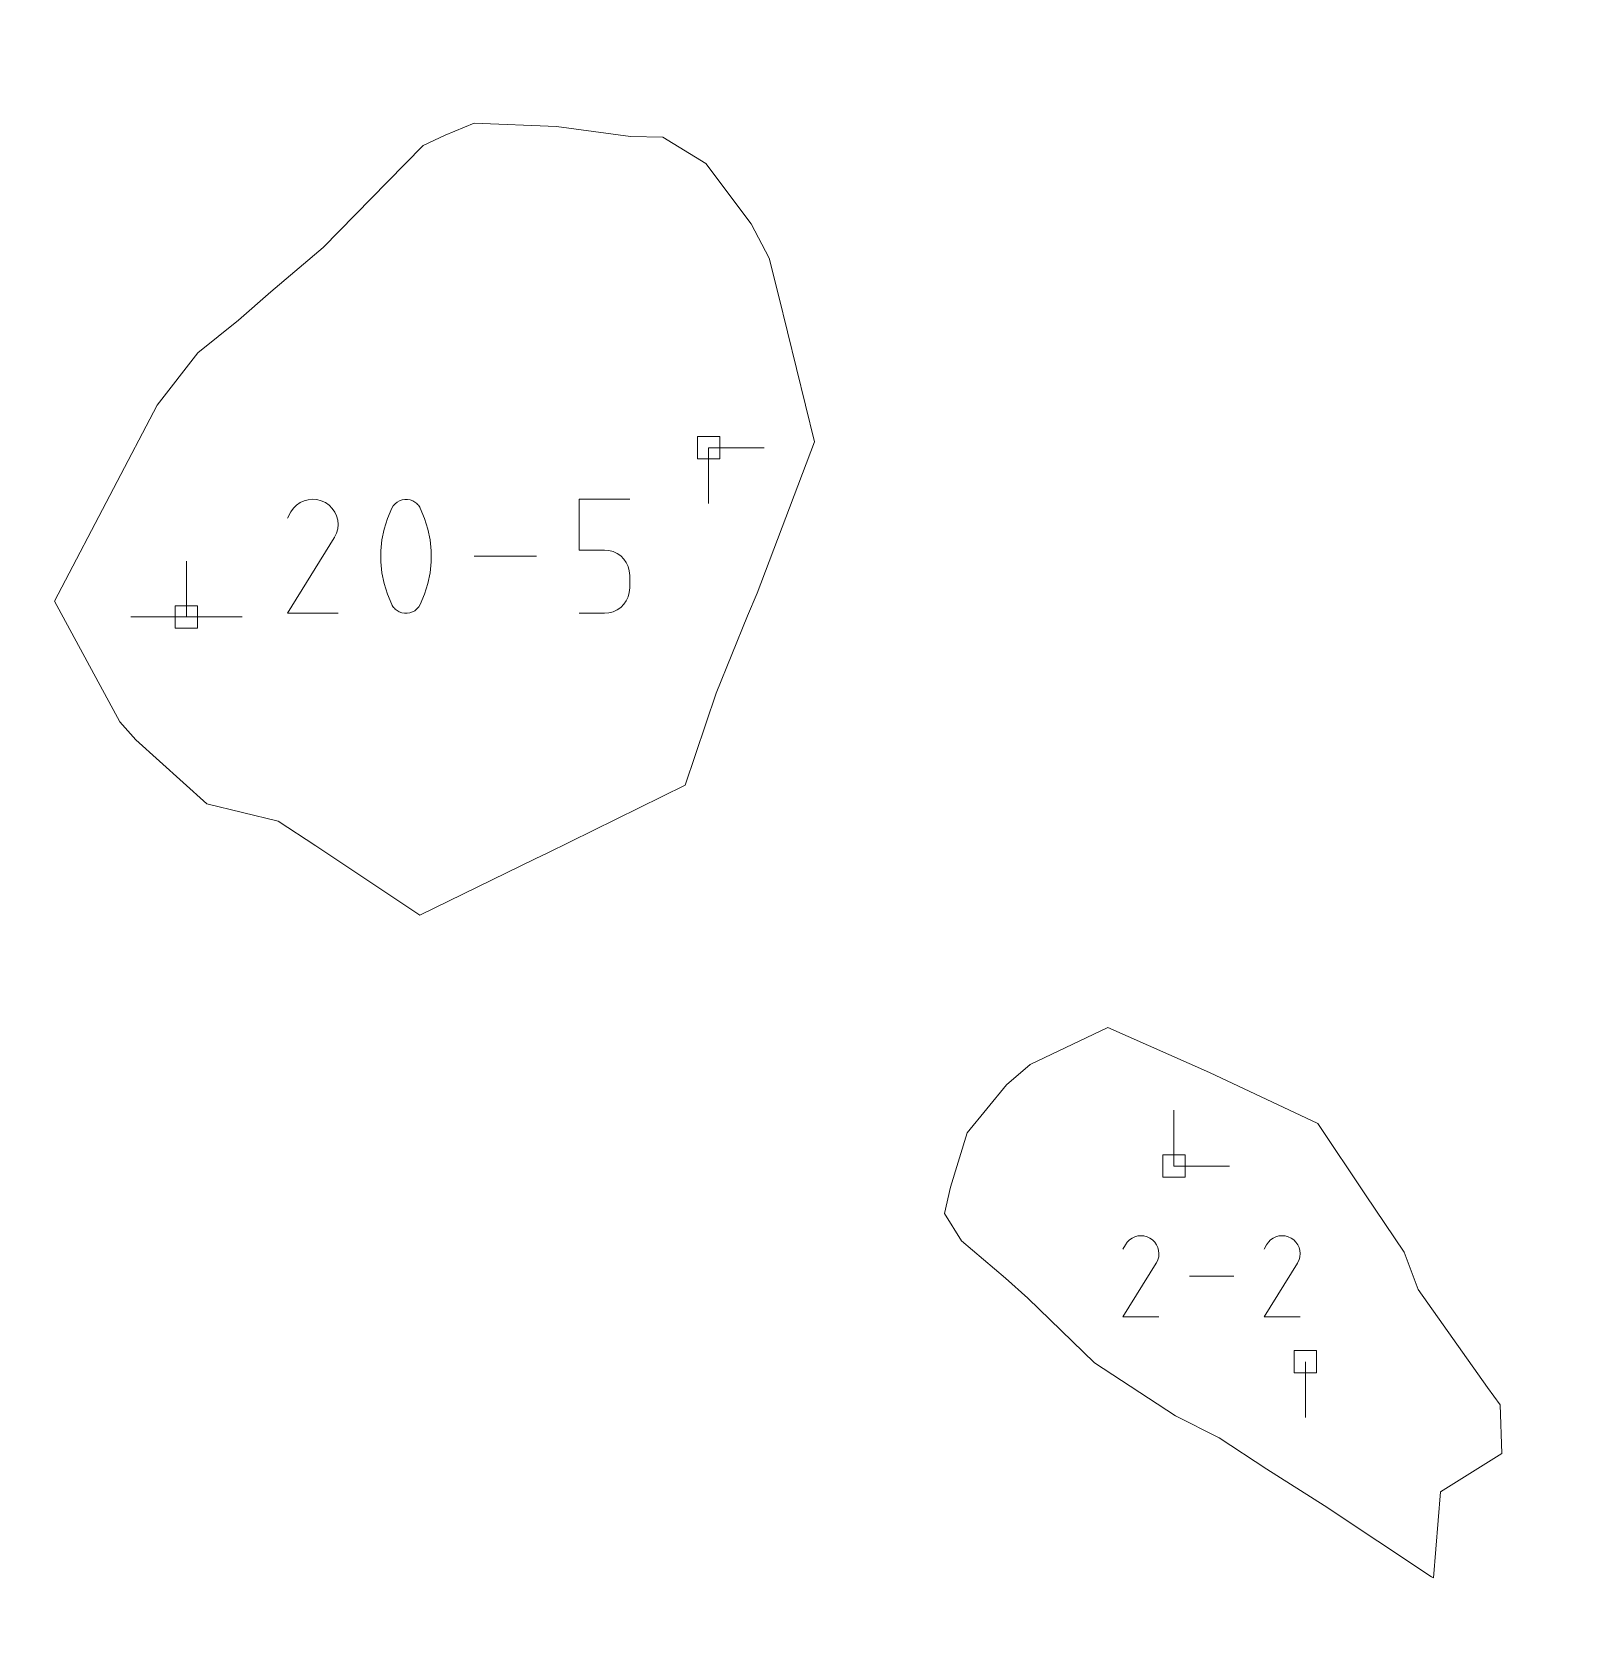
# Model space of a CAD drawing. Header units: millimetres. Extents: x -446 to 392, y -249 to 379.
# Drawn here: x -96.81 to -56.94, y 205.87 to 247.07 of the extents above; entities that cross this region are included whole.
import ezdxf

# ---------------------------------------------------------------- set-up
doc = ezdxf.new("R2010")
doc.units = ezdxf.units.MM
doc.header["$MEASUREMENT"] = 0
doc.layers.add('Layer 1', color=7, linetype='Continuous')

msp = doc.modelspace()

# ---------------------------------------------------------------- linework, layer by layer
at = {"layer": 'Layer 1', "color": 5, "lineweight": 0}
for points, knots in [([(-446.0374, -230.5655), (-446.0374, -230.5655), (392.1616, -230.5655), (392.1616, -230.5655), (392.1616, -230.5655), (392.1616, -230.5655), (392.1616, 379.0343), (392.1616, 379.0343), (392.1616, 379.0343), (392.1616, 379.0343), (-446.0374, 379.0343), (-446.0374, 379.0343), (-446.0374, 379.0343), (-446.0374, 379.0343), (-446.0374, -230.5655), (-446.0374, -230.5655)], [0, 0, 0, 0, 0.2, 0.2, 0.2, 0.2, 0.4, 0.4, 0.4, 0.4, 0.6, 0.6, 0.6, 0.6, 1, 1, 1, 1]), ([(-83.608, 226.0313), (-83.608, 226.0313), (-80.0718, 227.7734), (-80.0718, 227.7734), (-80.0718, 227.7734), (-80.0718, 227.7734), (-79.2793, 230.132), (-79.2793, 230.132), (-79.2793, 230.132), (-79.2793, 230.132), (-78.4806, 232.1084), (-78.4806, 232.1084), (-78.4806, 232.1084), (-78.4806, 232.1084), (-78.2326, 232.6894), (-78.2326, 232.6894), (-78.2326, 232.6894), (-78.2326, 232.6894), (-76.7573, 236.5668), (-76.7573, 236.5668), (-76.7573, 236.5668), (-76.7573, 236.5668), (-77.6806, 240.3315), (-77.6806, 240.3315), (-77.6806, 240.3315), (-77.6806, 240.3315), (-77.9195, 241.2766), (-77.9195, 241.2766), (-77.9195, 241.2766), (-77.9195, 241.2766), (-78.3817, 242.1593), (-78.3817, 242.1593), (-78.3817, 242.1593), (-78.3817, 242.1593), (-79.5422, 243.7049), (-79.5422, 243.7049), (-79.5422, 243.7049), (-79.5422, 243.7049), (-80.6495, 244.3814), (-80.6495, 244.3814), (-80.6495, 244.3814), (-80.6495, 244.3814), (-81.4723, 244.3974), (-81.4723, 244.3974), (-81.4723, 244.3974), (-81.4723, 244.3974), (-83.3692, 244.6488), (-83.3692, 244.6488), (-83.3692, 244.6488), (-83.3692, 244.6488), (-85.4861, 244.7351), (-85.4861, 244.7351), (-85.4861, 244.7351), (-85.4861, 244.7351), (-86.23, 244.4277), (-86.23, 244.4277), (-86.23, 244.4277), (-86.23, 244.4277), (-86.786, 244.1608), (-86.786, 244.1608), (-86.786, 244.1608), (-86.786, 244.1608), (-87.7047, 243.2335), (-87.7047, 243.2335), (-87.7047, 243.2335), (-87.7047, 243.2335), (-89.356, 241.5531), (-89.356, 241.5531), (-89.356, 241.5531), (-89.356, 241.5531), (-90.6919, 240.4155), (-90.6919, 240.4155), (-90.6919, 240.4155), (-90.6919, 240.4155), (-91.5192, 239.6859), (-91.5192, 239.6859), (-91.5192, 239.6859), (-91.5192, 239.6859), (-92.5637, 238.8477), (-92.5637, 238.8477), (-92.5637, 238.8477), (-92.5637, 238.8477), (-93.6104, 237.5067), (-93.6104, 237.5067), (-93.6104, 237.5067), (-93.6104, 237.5067), (-94.7286, 235.3789), (-94.7286, 235.3789), (-94.7286, 235.3789), (-94.7286, 235.3789), (-96.2399, 232.4877), (-96.2399, 232.4877), (-96.2399, 232.4877), (-96.2399, 232.4877), (-94.5675, 229.3949), (-94.5675, 229.3949), (-94.5675, 229.3949), (-94.5675, 229.3949), (-94.1538, 228.9321), (-94.1538, 228.9321), (-94.1538, 228.9321), (-94.1538, 228.9321), (-92.3351, 227.2946), (-92.3351, 227.2946), (-92.3351, 227.2946), (-92.3351, 227.2946), (-90.5022, 226.8535), (-90.5022, 226.8535), (-90.5022, 226.8535), (-90.5022, 226.8535), (-89.544, 226.217), (-89.544, 226.217), (-89.544, 226.217), (-89.544, 226.217), (-87.7213, 225.0045), (-87.7213, 225.0045), (-87.7213, 225.0045), (-87.7213, 225.0045), (-86.8774, 224.4429), (-86.8774, 224.4429), (-86.8774, 224.4429), (-86.8774, 224.4429), (-83.9189, 225.881), (-83.9189, 225.881), (-83.9189, 225.881), (-83.9189, 225.881), (-83.608, 226.0313), (-83.608, 226.0313)], [0, 0, 0, 0, 0.030303, 0.030303, 0.030303, 0.030303, 0.0606061, 0.0606061, 0.0606061, 0.0606061, 0.0909091, 0.0909091, 0.0909091, 0.0909091, 0.1212121, 0.1212121, 0.1212121, 0.1212121, 0.1515152, 0.1515152, 0.1515152, 0.1515152, 0.1818182, 0.1818182, 0.1818182, 0.1818182, 0.2121212, 0.2121212, 0.2121212, 0.2121212, 0.2424242, 0.2424242, 0.2424242, 0.2424242, 0.2727273, 0.2727273, 0.2727273, 0.2727273, 0.3030303, 0.3030303, 0.3030303, 0.3030303, 0.3333333, 0.3333333, 0.3333333, 0.3333333, 0.3636364, 0.3636364, 0.3636364, 0.3636364, 0.3939394, 0.3939394, 0.3939394, 0.3939394, 0.4242424, 0.4242424, 0.4242424, 0.4242424, 0.4545455, 0.4545455, 0.4545455, 0.4545455, 0.4848485, 0.4848485, 0.4848485, 0.4848485, 0.5151515, 0.5151515, 0.5151515, 0.5151515, 0.5454545, 0.5454545, 0.5454545, 0.5454545, 0.5757576, 0.5757576, 0.5757576, 0.5757576, 0.6060606, 0.6060606, 0.6060606, 0.6060606, 0.6363636, 0.6363636, 0.6363636, 0.6363636, 0.6666667, 0.6666667, 0.6666667, 0.6666667, 0.6969697, 0.6969697, 0.6969697, 0.6969697, 0.7272727, 0.7272727, 0.7272727, 0.7272727, 0.7575758, 0.7575758, 0.7575758, 0.7575758, 0.7878788, 0.7878788, 0.7878788, 0.7878788, 0.8181818, 0.8181818, 0.8181818, 0.8181818, 0.8484848, 0.8484848, 0.8484848, 0.8484848, 0.8787879, 0.8787879, 0.8787879, 0.8787879, 0.9090909, 0.9090909, 0.9090909, 0.9090909, 0.9393939, 0.9393939, 0.9393939, 0.9393939, 1, 1, 1, 1]), ([(-60.8938, 207.4572), (-60.8938, 207.4572), (-60.7127, 209.6621), (-60.7127, 209.6621), (-60.7127, 209.6621), (-60.7127, 209.6621), (-59.1454, 210.6483), (-59.1454, 210.6483), (-59.1454, 210.6483), (-59.1454, 210.6483), (-59.1888, 211.891), (-59.1888, 211.891), (-59.1888, 211.891), (-59.1888, 211.891), (-59.5077, 212.339), (-59.5077, 212.339), (-59.5077, 212.339), (-59.5077, 212.339), (-61.2875, 214.8484), (-61.2875, 214.8484), (-61.2875, 214.8484), (-61.2875, 214.8484), (-61.648, 215.8072), (-61.648, 215.8072), (-61.648, 215.8072), (-61.648, 215.8072), (-62.6336, 217.2767), (-62.6336, 217.2767), (-62.6336, 217.2767), (-62.6336, 217.2767), (-63.8598, 219.1006), (-63.8598, 219.1006), (-63.8598, 219.1006), (-63.8598, 219.1006), (-66.6321, 220.405), (-66.6321, 220.405), (-66.6321, 220.405), (-66.6321, 220.405), (-69.2432, 221.566), (-69.2432, 221.566), (-69.2432, 221.566), (-69.2432, 221.566), (-71.2356, 220.6101), (-71.2356, 220.6101), (-71.2356, 220.6101), (-71.2356, 220.6101), (-71.8418, 220.097), (-71.8418, 220.097), (-71.8418, 220.097), (-71.8418, 220.097), (-72.8503, 218.8623), (-72.8503, 218.8623), (-72.8503, 218.8623), (-72.8503, 218.8623), (-73.2771, 217.471), (-73.2771, 217.471), (-73.2771, 217.471), (-73.2771, 217.471), (-73.4285, 216.7968), (-73.4285, 216.7968), (-73.4285, 216.7968), (-73.4285, 216.7968), (-72.9948, 216.0923), (-72.9948, 216.0923), (-72.9948, 216.0923), (-72.9948, 216.0923), (-71.8641, 215.1375), (-71.8641, 215.1375), (-71.8641, 215.1375), (-71.8641, 215.1375), (-71.2916, 214.6233), (-71.2916, 214.6233), (-71.2916, 214.6233), (-71.2916, 214.6233), (-69.5815, 212.9663), (-69.5815, 212.9663), (-69.5815, 212.9663), (-69.5815, 212.9663), (-67.504, 211.6088), (-67.504, 211.6088), (-67.504, 211.6088), (-67.504, 211.6088), (-66.3881, 211.0454), (-66.3881, 211.0454), (-66.3881, 211.0454), (-66.3881, 211.0454), (-65.1631, 210.2403), (-65.1631, 210.2403), (-65.1631, 210.2403), (-65.1631, 210.2403), (-63.6964, 209.3159), (-63.6964, 209.3159), (-63.6964, 209.3159), (-63.6964, 209.3159), (-60.9481, 207.4852), (-60.9481, 207.4852), (-60.9481, 207.4852), (-60.9481, 207.4852), (-60.8938, 207.4572), (-60.8938, 207.4572)], [0, 0, 0, 0, 0.0384615, 0.0384615, 0.0384615, 0.0384615, 0.0769231, 0.0769231, 0.0769231, 0.0769231, 0.1153846, 0.1153846, 0.1153846, 0.1153846, 0.1538462, 0.1538462, 0.1538462, 0.1538462, 0.1923077, 0.1923077, 0.1923077, 0.1923077, 0.2307692, 0.2307692, 0.2307692, 0.2307692, 0.2692308, 0.2692308, 0.2692308, 0.2692308, 0.3076923, 0.3076923, 0.3076923, 0.3076923, 0.3461538, 0.3461538, 0.3461538, 0.3461538, 0.3846154, 0.3846154, 0.3846154, 0.3846154, 0.4230769, 0.4230769, 0.4230769, 0.4230769, 0.4615385, 0.4615385, 0.4615385, 0.4615385, 0.5, 0.5, 0.5, 0.5, 0.5384615, 0.5384615, 0.5384615, 0.5384615, 0.5769231, 0.5769231, 0.5769231, 0.5769231, 0.6153846, 0.6153846, 0.6153846, 0.6153846, 0.6538462, 0.6538462, 0.6538462, 0.6538462, 0.6923077, 0.6923077, 0.6923077, 0.6923077, 0.7307692, 0.7307692, 0.7307692, 0.7307692, 0.7692308, 0.7692308, 0.7692308, 0.7692308, 0.8076923, 0.8076923, 0.8076923, 0.8076923, 0.8461538, 0.8461538, 0.8461538, 0.8461538, 0.8846154, 0.8846154, 0.8846154, 0.8846154, 0.9230769, 0.9230769, 0.9230769, 0.9230769, 1, 1, 1, 1])]:
    msp.add_open_spline(points, degree=3, knots=knots, dxfattribs=at)
at = {"layer": 'Layer 1', "color": 3, "lineweight": 0}
for points in [[(-79.7599, 236.1337), (-79.7599, 236.1337), (-79.1885, 236.1337), (-79.1885, 236.1337), (-79.1885, 236.1337), (-79.1885, 236.1337), (-79.1885, 236.705), (-79.1885, 236.705), (-79.1885, 236.705), (-79.1885, 236.705), (-79.7599, 236.705), (-79.7599, 236.705), (-79.7599, 236.705), (-79.7599, 236.705), (-79.7599, 236.1337), (-79.7599, 236.1337)], [(-93.1425, 231.7998), (-93.1425, 231.7998), (-92.5711, 231.7998), (-92.5711, 231.7998), (-92.5711, 231.7998), (-92.5711, 231.7998), (-92.5711, 232.3712), (-92.5711, 232.3712), (-92.5711, 232.3712), (-92.5711, 232.3712), (-93.1425, 232.3712), (-93.1425, 232.3712), (-93.1425, 232.3712), (-93.1425, 232.3712), (-93.1425, 231.7998), (-93.1425, 231.7998)], [(-67.8354, 217.7264), (-67.8354, 217.7264), (-67.2634, 217.7264), (-67.2634, 217.7264), (-67.2634, 217.7264), (-67.2634, 217.7264), (-67.2634, 218.2978), (-67.2634, 218.2978), (-67.2634, 218.2978), (-67.2634, 218.2978), (-67.8354, 218.2978), (-67.8354, 218.2978), (-67.8354, 218.2978), (-67.8354, 218.2978), (-67.8354, 217.7264), (-67.8354, 217.7264)], [(-64.4637, 212.7092), (-64.4637, 212.7092), (-63.8918, 212.7092), (-63.8918, 212.7092), (-63.8918, 212.7092), (-63.8918, 212.7092), (-63.8918, 213.2806), (-63.8918, 213.2806), (-63.8918, 213.2806), (-63.8918, 213.2806), (-64.4637, 213.2806), (-64.4637, 213.2806), (-64.4637, 213.2806), (-64.4637, 213.2806), (-64.4637, 212.7092), (-64.4637, 212.7092)]]:
    msp.add_open_spline(points, degree=3, knots=[0, 0, 0, 0, 0.2, 0.2, 0.2, 0.2, 0.4, 0.4, 0.4, 0.4, 0.6, 0.6, 0.6, 0.6, 1, 1, 1, 1], dxfattribs=at)
at = {"layer": 'Layer 1', "color": 190, "lineweight": 0}
for points in [[(-79.4742, 236.4193), (-79.4742, 236.4193), (-78.0457, 236.4193), (-78.0457, 236.4193)], [(-92.8568, 232.0855), (-92.8568, 232.0855), (-92.8568, 233.5139), (-92.8568, 233.5139)], [(-67.5497, 218.0121), (-67.5497, 218.0121), (-67.5497, 219.4405), (-67.5497, 219.4405)], [(-64.178, 212.9949), (-64.178, 212.9949), (-64.178, 211.5659), (-64.178, 211.5659)]]:
    msp.add_open_spline(points, degree=3, dxfattribs=at)
for points, knots in [([(-79.4742, 236.4193), (-79.4742, 236.4193), (-78.0457, 236.4193), (-78.0457, 236.4193), (-78.0457, 236.4193), (-78.0457, 236.4193), (-79.4742, 236.4193), (-79.4742, 236.4193), (-79.4742, 236.4193), (-79.4742, 236.4193), (-79.4742, 234.9903), (-79.4742, 234.9903)], [0, 0, 0, 0, 0.25, 0.25, 0.25, 0.25, 0.5, 0.5, 0.5, 0.5, 1, 1, 1, 1]), ([(-92.8568, 232.0855), (-92.8568, 232.0855), (-92.8568, 233.5139), (-92.8568, 233.5139), (-92.8568, 233.5139), (-92.8568, 233.5139), (-92.8568, 232.0855), (-92.8568, 232.0855), (-92.8568, 232.0855), (-92.8568, 232.0855), (-91.4284, 232.0855), (-91.4284, 232.0855), (-91.4284, 232.0855), (-91.4284, 232.0855), (-94.2858, 232.0855), (-94.2858, 232.0855)], [0, 0, 0, 0, 0.2, 0.2, 0.2, 0.2, 0.4, 0.4, 0.4, 0.4, 0.6, 0.6, 0.6, 0.6, 1, 1, 1, 1]), ([(-92.8568, 232.0855), (-92.8568, 232.0855), (-92.8568, 233.5139), (-92.8568, 233.5139), (-92.8568, 233.5139), (-92.8568, 233.5139), (-92.8568, 232.0855), (-92.8568, 232.0855), (-92.8568, 232.0855), (-92.8568, 232.0855), (-91.4284, 232.0855), (-91.4284, 232.0855)], [0, 0, 0, 0, 0.25, 0.25, 0.25, 0.25, 0.5, 0.5, 0.5, 0.5, 1, 1, 1, 1]), ([(-67.5497, 218.0121), (-67.5497, 218.0121), (-67.5497, 219.4405), (-67.5497, 219.4405), (-67.5497, 219.4405), (-67.5497, 219.4405), (-67.5497, 218.0121), (-67.5497, 218.0121), (-67.5497, 218.0121), (-67.5497, 218.0121), (-66.1207, 218.0121), (-66.1207, 218.0121)], [0, 0, 0, 0, 0.25, 0.25, 0.25, 0.25, 0.5, 0.5, 0.5, 0.5, 1, 1, 1, 1])]:
    msp.add_open_spline(points, degree=3, knots=knots, dxfattribs=at)
at = {"layer": 'Layer 1', "color": 1, "lineweight": 0}
for points, knots in [([(-88.9715, 232.1764), (-88.9715, 232.1764), (-90.2691, 232.1764), (-90.2691, 232.1764), (-90.2691, 232.1764), (-90.2691, 232.1764), (-89.0698, 234.107), (-89.0698, 234.107), (-89.0698, 234.107), (-89.0698, 234.107), (-89.0698, 234.107), (-89.0698, 234.107), (-89.0698, 234.107), (-89.0698, 234.107), (-89.0686, 234.1087), (-89.0686, 234.1087), (-89.0686, 234.1087), (-89.0686, 234.1087), (-89.0669, 234.111), (-89.0669, 234.111), (-89.0669, 234.111), (-89.0669, 234.111), (-89.0658, 234.1127), (-89.0658, 234.1127), (-89.0658, 234.1127), (-89.0658, 234.1127), (-89.0646, 234.1144), (-89.0646, 234.1144), (-89.0646, 234.1144), (-89.0646, 234.1144), (-89.0629, 234.1162), (-89.0629, 234.1162), (-89.0629, 234.1162), (-89.0629, 234.1162), (-89.0623, 234.1184), (-89.0623, 234.1184), (-89.0623, 234.1184), (-89.0623, 234.1184), (-89.0606, 234.1207), (-89.0606, 234.1207), (-89.0606, 234.1207), (-89.0606, 234.1207), (-89.0595, 234.1224), (-89.0595, 234.1224), (-89.0595, 234.1224), (-89.0595, 234.1224), (-89.0583, 234.1253), (-89.0583, 234.1253), (-89.0583, 234.1253), (-89.0583, 234.1253), (-89.0583, 234.1253), (-89.0583, 234.1253), (-89.0583, 234.1253), (-89.0583, 234.1253), (-89.0086, 234.2316), (-89.0086, 234.2316), (-89.0086, 234.2316), (-89.0086, 234.2316), (-88.98, 234.3413), (-88.98, 234.3413), (-88.98, 234.3413), (-88.98, 234.3413), (-88.9709, 234.4533), (-88.9709, 234.4533), (-88.9709, 234.4533), (-88.9709, 234.4533), (-88.9812, 234.5635), (-88.9812, 234.5635), (-88.9812, 234.5635), (-88.9812, 234.5635), (-89.0098, 234.6704), (-89.0098, 234.6704), (-89.0098, 234.6704), (-89.0098, 234.6704), (-89.056, 234.7715), (-89.056, 234.7715), (-89.056, 234.7715), (-89.056, 234.7715), (-89.1195, 234.8641), (-89.1195, 234.8641), (-89.1195, 234.8641), (-89.1195, 234.8641), (-89.1989, 234.9452), (-89.1989, 234.9452), (-89.1989, 234.9452), (-89.1989, 234.9452), (-89.2943, 235.0126), (-89.2943, 235.0126), (-89.2943, 235.0126), (-89.2943, 235.0126), (-89.2943, 235.0126), (-89.2943, 235.0126), (-89.2943, 235.0126), (-89.2943, 235.0126), (-89.4011, 235.0618), (-89.4011, 235.0618), (-89.4011, 235.0618), (-89.4011, 235.0618), (-89.5114, 235.0903), (-89.5114, 235.0903), (-89.5114, 235.0903), (-89.5114, 235.0903), (-89.6228, 235.0989), (-89.6228, 235.0989), (-89.6228, 235.0989), (-89.6228, 235.0989), (-89.7337, 235.0886), (-89.7337, 235.0886), (-89.7337, 235.0886), (-89.7337, 235.0886), (-89.8405, 235.0601), (-89.8405, 235.0601), (-89.8405, 235.0601), (-89.8405, 235.0601), (-89.9411, 235.0138), (-89.9411, 235.0138), (-89.9411, 235.0138), (-89.9411, 235.0138), (-90.0337, 234.9498), (-90.0337, 234.9498), (-90.0337, 234.9498), (-90.0337, 234.9498), (-90.1142, 234.8698), (-90.1142, 234.8698), (-90.1142, 234.8698), (-90.1142, 234.8698), (-90.1822, 234.7738), (-90.1822, 234.7738), (-90.1822, 234.7738), (-90.1822, 234.7738), (-90.2673, 234.6104), (-90.2673, 234.6104)], [0, 0, 0, 0, 0.0294118, 0.0294118, 0.0294118, 0.0294118, 0.0588235, 0.0588235, 0.0588235, 0.0588235, 0.0882353, 0.0882353, 0.0882353, 0.0882353, 0.1176471, 0.1176471, 0.1176471, 0.1176471, 0.1470588, 0.1470588, 0.1470588, 0.1470588, 0.1764706, 0.1764706, 0.1764706, 0.1764706, 0.2058824, 0.2058824, 0.2058824, 0.2058824, 0.2352941, 0.2352941, 0.2352941, 0.2352941, 0.2647059, 0.2647059, 0.2647059, 0.2647059, 0.2941176, 0.2941176, 0.2941176, 0.2941176, 0.3235294, 0.3235294, 0.3235294, 0.3235294, 0.3529412, 0.3529412, 0.3529412, 0.3529412, 0.3823529, 0.3823529, 0.3823529, 0.3823529, 0.4117647, 0.4117647, 0.4117647, 0.4117647, 0.4411765, 0.4411765, 0.4411765, 0.4411765, 0.4705882, 0.4705882, 0.4705882, 0.4705882, 0.5, 0.5, 0.5, 0.5, 0.5294118, 0.5294118, 0.5294118, 0.5294118, 0.5588235, 0.5588235, 0.5588235, 0.5588235, 0.5882353, 0.5882353, 0.5882353, 0.5882353, 0.6176471, 0.6176471, 0.6176471, 0.6176471, 0.6470588, 0.6470588, 0.6470588, 0.6470588, 0.6764706, 0.6764706, 0.6764706, 0.6764706, 0.7058824, 0.7058824, 0.7058824, 0.7058824, 0.7352941, 0.7352941, 0.7352941, 0.7352941, 0.7647059, 0.7647059, 0.7647059, 0.7647059, 0.7941176, 0.7941176, 0.7941176, 0.7941176, 0.8235294, 0.8235294, 0.8235294, 0.8235294, 0.8529412, 0.8529412, 0.8529412, 0.8529412, 0.8823529, 0.8823529, 0.8823529, 0.8823529, 0.9117647, 0.9117647, 0.9117647, 0.9117647, 0.9411765, 0.9411765, 0.9411765, 0.9411765, 1, 1, 1, 1]), ([(-87.4059, 232.2152), (-87.4059, 232.2152), (-87.4059, 232.2152), (-87.4059, 232.2152), (-87.4059, 232.2152), (-87.4059, 232.2152), (-87.3379, 232.1895), (-87.3379, 232.1895), (-87.3379, 232.1895), (-87.3379, 232.1895), (-87.2682, 232.1769), (-87.2682, 232.1769), (-87.2682, 232.1769), (-87.2682, 232.1769), (-87.1985, 232.1769), (-87.1985, 232.1769), (-87.1985, 232.1769), (-87.1985, 232.1769), (-87.13, 232.1883), (-87.13, 232.1883), (-87.13, 232.1883), (-87.13, 232.1883), (-87.0642, 232.2106), (-87.0642, 232.2106), (-87.0642, 232.2106), (-87.0642, 232.2106), (-87.0037, 232.2438), (-87.0037, 232.2438), (-87.0037, 232.2438), (-87.0037, 232.2438), (-86.9488, 232.2878), (-86.9488, 232.2878), (-86.9488, 232.2878), (-86.9488, 232.2878), (-86.902, 232.3409), (-86.902, 232.3409), (-86.902, 232.3409), (-86.902, 232.3409), (-86.8643, 232.4032), (-86.8643, 232.4032), (-86.8643, 232.4032), (-86.8643, 232.4032), (-86.8643, 232.4032), (-86.8643, 232.4032), (-86.8643, 232.4032), (-86.8643, 232.4032), (-86.7517, 232.6666), (-86.7517, 232.6666), (-86.7517, 232.6666), (-86.7517, 232.6666), (-86.6671, 232.938), (-86.6671, 232.938), (-86.6671, 232.938), (-86.6671, 232.938), (-86.6111, 233.2145), (-86.6111, 233.2145), (-86.6111, 233.2145), (-86.6111, 233.2145), (-86.5826, 233.4945), (-86.5826, 233.4945), (-86.5826, 233.4945), (-86.5826, 233.4945), (-86.5826, 233.775), (-86.5826, 233.775), (-86.5826, 233.775), (-86.5826, 233.775), (-86.6111, 234.0556), (-86.6111, 234.0556), (-86.6111, 234.0556), (-86.6111, 234.0556), (-86.6671, 234.3321), (-86.6671, 234.3321), (-86.6671, 234.3321), (-86.6671, 234.3321), (-86.7517, 234.6035), (-86.7517, 234.6035), (-86.7517, 234.6035), (-86.7517, 234.6035), (-86.8643, 234.8675), (-86.8643, 234.8675), (-86.8643, 234.8675), (-86.8643, 234.8675), (-86.8643, 234.8675), (-86.8643, 234.8675), (-86.8643, 234.8675), (-86.8643, 234.8675), (-86.8785, 234.8944), (-86.8785, 234.8944), (-86.8785, 234.8944), (-86.8785, 234.8944), (-86.8945, 234.9201), (-86.8945, 234.9201), (-86.8945, 234.9201), (-86.8945, 234.9201), (-86.9128, 234.9441), (-86.9128, 234.9441), (-86.9128, 234.9441), (-86.9128, 234.9441), (-86.9323, 234.9669), (-86.9323, 234.9669), (-86.9323, 234.9669), (-86.9323, 234.9669), (-86.9534, 234.9881), (-86.9534, 234.9881), (-86.9534, 234.9881), (-86.9534, 234.9881), (-86.9763, 235.0075), (-86.9763, 235.0075), (-86.9763, 235.0075), (-86.9763, 235.0075), (-87.0003, 235.0252), (-87.0003, 235.0252), (-87.0003, 235.0252), (-87.0003, 235.0252), (-87.0254, 235.0412), (-87.0254, 235.0412), (-87.0254, 235.0412), (-87.0254, 235.0412), (-87.0517, 235.0549), (-87.0517, 235.0549), (-87.0517, 235.0549), (-87.0517, 235.0549), (-87.0517, 235.0549), (-87.0517, 235.0549), (-87.0517, 235.0549), (-87.0517, 235.0549), (-87.1202, 235.0806), (-87.1202, 235.0806), (-87.1202, 235.0806), (-87.1202, 235.0806), (-87.1899, 235.0938), (-87.1899, 235.0938), (-87.1899, 235.0938), (-87.1899, 235.0938), (-87.2602, 235.0943), (-87.2602, 235.0943), (-87.2602, 235.0943), (-87.2602, 235.0943), (-87.3288, 235.0835), (-87.3288, 235.0835), (-87.3288, 235.0835), (-87.3288, 235.0835), (-87.3945, 235.0606), (-87.3945, 235.0606), (-87.3945, 235.0606), (-87.3945, 235.0606), (-87.4551, 235.0275), (-87.4551, 235.0275), (-87.4551, 235.0275), (-87.4551, 235.0275), (-87.5099, 234.9835), (-87.5099, 234.9835), (-87.5099, 234.9835), (-87.5099, 234.9835), (-87.5573, 234.9304), (-87.5573, 234.9304), (-87.5573, 234.9304), (-87.5573, 234.9304), (-87.595, 234.8675), (-87.595, 234.8675), (-87.595, 234.8675), (-87.595, 234.8675), (-87.595, 234.8675), (-87.595, 234.8675), (-87.595, 234.8675), (-87.595, 234.8675), (-87.707, 234.6041), (-87.707, 234.6041), (-87.707, 234.6041), (-87.707, 234.6041), (-87.791, 234.3333), (-87.791, 234.3333), (-87.791, 234.3333), (-87.791, 234.3333), (-87.847, 234.0567), (-87.847, 234.0567), (-87.847, 234.0567), (-87.847, 234.0567), (-87.875, 233.7768), (-87.875, 233.7768), (-87.875, 233.7768), (-87.875, 233.7768), (-87.875, 233.4956), (-87.875, 233.4956), (-87.875, 233.4956), (-87.875, 233.4956), (-87.847, 233.2157), (-87.847, 233.2157), (-87.847, 233.2157), (-87.847, 233.2157), (-87.791, 232.9386), (-87.791, 232.9386), (-87.791, 232.9386), (-87.791, 232.9386), (-87.707, 232.6672), (-87.707, 232.6672), (-87.707, 232.6672), (-87.707, 232.6672), (-87.595, 232.4032), (-87.595, 232.4032), (-87.595, 232.4032), (-87.595, 232.4032), (-87.595, 232.4032), (-87.595, 232.4032), (-87.595, 232.4032), (-87.595, 232.4032), (-87.5808, 232.3763), (-87.5808, 232.3763), (-87.5808, 232.3763), (-87.5808, 232.3763), (-87.5642, 232.3512), (-87.5642, 232.3512), (-87.5642, 232.3512), (-87.5642, 232.3512), (-87.5465, 232.3272), (-87.5465, 232.3272), (-87.5465, 232.3272), (-87.5465, 232.3272), (-87.5271, 232.3043), (-87.5271, 232.3043), (-87.5271, 232.3043), (-87.5271, 232.3043), (-87.5059, 232.2832), (-87.5059, 232.2832), (-87.5059, 232.2832), (-87.5059, 232.2832), (-87.4831, 232.2638), (-87.4831, 232.2638), (-87.4831, 232.2638), (-87.4831, 232.2638), (-87.4585, 232.2461), (-87.4585, 232.2461), (-87.4585, 232.2461), (-87.4585, 232.2461), (-87.4328, 232.2295), (-87.4328, 232.2295), (-87.4328, 232.2295), (-87.4328, 232.2295), (-87.4059, 232.2152), (-87.4059, 232.2152)], [0, 0, 0, 0, 0.0163934, 0.0163934, 0.0163934, 0.0163934, 0.0327869, 0.0327869, 0.0327869, 0.0327869, 0.0491803, 0.0491803, 0.0491803, 0.0491803, 0.0655738, 0.0655738, 0.0655738, 0.0655738, 0.0819672, 0.0819672, 0.0819672, 0.0819672, 0.0983607, 0.0983607, 0.0983607, 0.0983607, 0.1147541, 0.1147541, 0.1147541, 0.1147541, 0.1311475, 0.1311475, 0.1311475, 0.1311475, 0.147541, 0.147541, 0.147541, 0.147541, 0.1639344, 0.1639344, 0.1639344, 0.1639344, 0.1803279, 0.1803279, 0.1803279, 0.1803279, 0.1967213, 0.1967213, 0.1967213, 0.1967213, 0.2131148, 0.2131148, 0.2131148, 0.2131148, 0.2295082, 0.2295082, 0.2295082, 0.2295082, 0.2459016, 0.2459016, 0.2459016, 0.2459016, 0.2622951, 0.2622951, 0.2622951, 0.2622951, 0.2786885, 0.2786885, 0.2786885, 0.2786885, 0.295082, 0.295082, 0.295082, 0.295082, 0.3114754, 0.3114754, 0.3114754, 0.3114754, 0.3278689, 0.3278689, 0.3278689, 0.3278689, 0.3442623, 0.3442623, 0.3442623, 0.3442623, 0.3606557, 0.3606557, 0.3606557, 0.3606557, 0.3770492, 0.3770492, 0.3770492, 0.3770492, 0.3934426, 0.3934426, 0.3934426, 0.3934426, 0.4098361, 0.4098361, 0.4098361, 0.4098361, 0.4262295, 0.4262295, 0.4262295, 0.4262295, 0.442623, 0.442623, 0.442623, 0.442623, 0.4590164, 0.4590164, 0.4590164, 0.4590164, 0.4754098, 0.4754098, 0.4754098, 0.4754098, 0.4918033, 0.4918033, 0.4918033, 0.4918033, 0.5081967, 0.5081967, 0.5081967, 0.5081967, 0.5245902, 0.5245902, 0.5245902, 0.5245902, 0.5409836, 0.5409836, 0.5409836, 0.5409836, 0.557377, 0.557377, 0.557377, 0.557377, 0.5737705, 0.5737705, 0.5737705, 0.5737705, 0.5901639, 0.5901639, 0.5901639, 0.5901639, 0.6065574, 0.6065574, 0.6065574, 0.6065574, 0.6229508, 0.6229508, 0.6229508, 0.6229508, 0.6393443, 0.6393443, 0.6393443, 0.6393443, 0.6557377, 0.6557377, 0.6557377, 0.6557377, 0.6721311, 0.6721311, 0.6721311, 0.6721311, 0.6885246, 0.6885246, 0.6885246, 0.6885246, 0.704918, 0.704918, 0.704918, 0.704918, 0.7213115, 0.7213115, 0.7213115, 0.7213115, 0.7377049, 0.7377049, 0.7377049, 0.7377049, 0.7540984, 0.7540984, 0.7540984, 0.7540984, 0.7704918, 0.7704918, 0.7704918, 0.7704918, 0.7868852, 0.7868852, 0.7868852, 0.7868852, 0.8032787, 0.8032787, 0.8032787, 0.8032787, 0.8196721, 0.8196721, 0.8196721, 0.8196721, 0.8360656, 0.8360656, 0.8360656, 0.8360656, 0.852459, 0.852459, 0.852459, 0.852459, 0.8688525, 0.8688525, 0.8688525, 0.8688525, 0.8852459, 0.8852459, 0.8852459, 0.8852459, 0.9016393, 0.9016393, 0.9016393, 0.9016393, 0.9180328, 0.9180328, 0.9180328, 0.9180328, 0.9344262, 0.9344262, 0.9344262, 0.9344262, 0.9508197, 0.9508197, 0.9508197, 0.9508197, 0.9672131, 0.9672131, 0.9672131, 0.9672131, 1, 1, 1, 1]), ([(-82.7933, 232.1764), (-82.7933, 232.1764), (-82.1442, 232.1764), (-82.1442, 232.1764), (-82.1442, 232.1764), (-82.1442, 232.1764), (-82.1442, 232.1764), (-82.1442, 232.1764), (-82.1442, 232.1764), (-82.1442, 232.1764), (-82.0276, 232.1872), (-82.0276, 232.1872), (-82.0276, 232.1872), (-82.0276, 232.1872), (-81.9179, 232.2175), (-81.9179, 232.2175), (-81.9179, 232.2175), (-81.9179, 232.2175), (-81.8168, 232.2655), (-81.8168, 232.2655), (-81.8168, 232.2655), (-81.8168, 232.2655), (-81.7265, 232.3295), (-81.7265, 232.3295), (-81.7265, 232.3295), (-81.7265, 232.3295), (-81.6482, 232.4078), (-81.6482, 232.4078), (-81.6482, 232.4078), (-81.6482, 232.4078), (-81.5842, 232.4986), (-81.5842, 232.4986), (-81.5842, 232.4986), (-81.5842, 232.4986), (-81.5362, 232.5997), (-81.5362, 232.5997), (-81.5362, 232.5997), (-81.5362, 232.5997), (-81.506, 232.7094), (-81.506, 232.7094), (-81.506, 232.7094), (-81.506, 232.7094), (-81.4957, 232.8266), (-81.4957, 232.8266), (-81.4957, 232.8266), (-81.4957, 232.8266), (-81.4957, 233.1494), (-81.4957, 233.1494), (-81.4957, 233.1494), (-81.4957, 233.1494), (-81.506, 233.266), (-81.506, 233.266), (-81.506, 233.266), (-81.506, 233.266), (-81.5362, 233.3762), (-81.5362, 233.3762), (-81.5362, 233.3762), (-81.5362, 233.3762), (-81.5842, 233.4768), (-81.5842, 233.4768), (-81.5842, 233.4768), (-81.5842, 233.4768), (-81.6482, 233.5671), (-81.6482, 233.5671), (-81.6482, 233.5671), (-81.6482, 233.5671), (-81.7265, 233.6453), (-81.7265, 233.6453), (-81.7265, 233.6453), (-81.7265, 233.6453), (-81.8168, 233.7093), (-81.8168, 233.7093), (-81.8168, 233.7093), (-81.8168, 233.7093), (-81.9179, 233.7568), (-81.9179, 233.7568), (-81.9179, 233.7568), (-81.9179, 233.7568), (-82.0276, 233.787), (-82.0276, 233.787), (-82.0276, 233.787), (-82.0276, 233.787), (-82.1442, 233.7979), (-82.1442, 233.7979), (-82.1442, 233.7979), (-82.1442, 233.7979), (-82.7933, 233.7979), (-82.7933, 233.7979), (-82.7933, 233.7979), (-82.7933, 233.7979), (-82.7933, 235.0989), (-82.7933, 235.0989), (-82.7933, 235.0989), (-82.7933, 235.0989), (-81.4957, 235.0989), (-81.4957, 235.0989)], [0, 0, 0, 0, 0.04, 0.04, 0.04, 0.04, 0.08, 0.08, 0.08, 0.08, 0.12, 0.12, 0.12, 0.12, 0.16, 0.16, 0.16, 0.16, 0.2, 0.2, 0.2, 0.2, 0.24, 0.24, 0.24, 0.24, 0.28, 0.28, 0.28, 0.28, 0.32, 0.32, 0.32, 0.32, 0.36, 0.36, 0.36, 0.36, 0.4, 0.4, 0.4, 0.4, 0.44, 0.44, 0.44, 0.44, 0.48, 0.48, 0.48, 0.48, 0.52, 0.52, 0.52, 0.52, 0.56, 0.56, 0.56, 0.56, 0.6, 0.6, 0.6, 0.6, 0.64, 0.64, 0.64, 0.64, 0.68, 0.68, 0.68, 0.68, 0.72, 0.72, 0.72, 0.72, 0.76, 0.76, 0.76, 0.76, 0.8, 0.8, 0.8, 0.8, 0.84, 0.84, 0.84, 0.84, 0.88, 0.88, 0.88, 0.88, 0.92, 0.92, 0.92, 0.92, 1, 1, 1, 1]), ([(-67.9319, 214.1491), (-67.9319, 214.1491), (-68.8547, 214.1491), (-68.8547, 214.1491), (-68.8547, 214.1491), (-68.8547, 214.1491), (-68.0022, 215.5215), (-68.0022, 215.5215), (-68.0022, 215.5215), (-68.0022, 215.5215), (-68.0022, 215.5215), (-68.0022, 215.5215), (-68.0022, 215.5215), (-68.0022, 215.5215), (-68.0011, 215.5232), (-68.0011, 215.5232), (-68.0011, 215.5232), (-68.0011, 215.5232), (-67.9999, 215.5244), (-67.9999, 215.5244), (-67.9999, 215.5244), (-67.9999, 215.5244), (-67.9988, 215.5255), (-67.9988, 215.5255), (-67.9988, 215.5255), (-67.9988, 215.5255), (-67.9982, 215.5266), (-67.9982, 215.5266), (-67.9982, 215.5266), (-67.9982, 215.5266), (-67.9971, 215.5284), (-67.9971, 215.5284), (-67.9971, 215.5284), (-67.9971, 215.5284), (-67.9965, 215.5295), (-67.9965, 215.5295), (-67.9965, 215.5295), (-67.9965, 215.5295), (-67.9954, 215.5312), (-67.9954, 215.5312), (-67.9954, 215.5312), (-67.9954, 215.5312), (-67.9948, 215.5329), (-67.9948, 215.5329), (-67.9948, 215.5329), (-67.9948, 215.5329), (-67.9936, 215.5341), (-67.9936, 215.5341), (-67.9936, 215.5341), (-67.9936, 215.5341), (-67.9936, 215.5341), (-67.9936, 215.5341), (-67.9936, 215.5341), (-67.9936, 215.5341), (-67.9588, 215.6101), (-67.9588, 215.6101), (-67.9588, 215.6101), (-67.9588, 215.6101), (-67.9377, 215.6883), (-67.9377, 215.6883), (-67.9377, 215.6883), (-67.9377, 215.6883), (-67.9314, 215.7678), (-67.9314, 215.7678), (-67.9314, 215.7678), (-67.9314, 215.7678), (-67.9388, 215.846), (-67.9388, 215.846), (-67.9388, 215.846), (-67.9388, 215.846), (-67.9594, 215.922), (-67.9594, 215.922), (-67.9594, 215.922), (-67.9594, 215.922), (-67.9919, 215.994), (-67.9919, 215.994), (-67.9919, 215.994), (-67.9919, 215.994), (-68.0371, 216.0597), (-68.0371, 216.0597), (-68.0371, 216.0597), (-68.0371, 216.0597), (-68.0936, 216.1174), (-68.0936, 216.1174), (-68.0936, 216.1174), (-68.0936, 216.1174), (-68.1616, 216.1654), (-68.1616, 216.1654), (-68.1616, 216.1654), (-68.1616, 216.1654), (-68.1616, 216.1654), (-68.1616, 216.1654), (-68.1616, 216.1654), (-68.1616, 216.1654), (-68.2376, 216.2003), (-68.2376, 216.2003), (-68.2376, 216.2003), (-68.2376, 216.2003), (-68.3159, 216.2203), (-68.3159, 216.2203), (-68.3159, 216.2203), (-68.3159, 216.2203), (-68.3953, 216.2266), (-68.3953, 216.2266), (-68.3953, 216.2266), (-68.3953, 216.2266), (-68.4736, 216.2191), (-68.4736, 216.2191), (-68.4736, 216.2191), (-68.4736, 216.2191), (-68.5502, 216.1991), (-68.5502, 216.1991), (-68.5502, 216.1991), (-68.5502, 216.1991), (-68.6216, 216.166), (-68.6216, 216.166), (-68.6216, 216.166), (-68.6216, 216.166), (-68.6867, 216.1209), (-68.6867, 216.1209), (-68.6867, 216.1209), (-68.6867, 216.1209), (-68.745, 216.0637), (-68.745, 216.0637), (-68.745, 216.0637), (-68.745, 216.0637), (-68.793, 215.9957), (-68.793, 215.9957), (-68.793, 215.9957), (-68.793, 215.9957), (-68.8536, 215.8792), (-68.8536, 215.8792)], [0, 0, 0, 0, 0.0294118, 0.0294118, 0.0294118, 0.0294118, 0.0588235, 0.0588235, 0.0588235, 0.0588235, 0.0882353, 0.0882353, 0.0882353, 0.0882353, 0.1176471, 0.1176471, 0.1176471, 0.1176471, 0.1470588, 0.1470588, 0.1470588, 0.1470588, 0.1764706, 0.1764706, 0.1764706, 0.1764706, 0.2058824, 0.2058824, 0.2058824, 0.2058824, 0.2352941, 0.2352941, 0.2352941, 0.2352941, 0.2647059, 0.2647059, 0.2647059, 0.2647059, 0.2941176, 0.2941176, 0.2941176, 0.2941176, 0.3235294, 0.3235294, 0.3235294, 0.3235294, 0.3529412, 0.3529412, 0.3529412, 0.3529412, 0.3823529, 0.3823529, 0.3823529, 0.3823529, 0.4117647, 0.4117647, 0.4117647, 0.4117647, 0.4411765, 0.4411765, 0.4411765, 0.4411765, 0.4705882, 0.4705882, 0.4705882, 0.4705882, 0.5, 0.5, 0.5, 0.5, 0.5294118, 0.5294118, 0.5294118, 0.5294118, 0.5588235, 0.5588235, 0.5588235, 0.5588235, 0.5882353, 0.5882353, 0.5882353, 0.5882353, 0.6176471, 0.6176471, 0.6176471, 0.6176471, 0.6470588, 0.6470588, 0.6470588, 0.6470588, 0.6764706, 0.6764706, 0.6764706, 0.6764706, 0.7058824, 0.7058824, 0.7058824, 0.7058824, 0.7352941, 0.7352941, 0.7352941, 0.7352941, 0.7647059, 0.7647059, 0.7647059, 0.7647059, 0.7941176, 0.7941176, 0.7941176, 0.7941176, 0.8235294, 0.8235294, 0.8235294, 0.8235294, 0.8529412, 0.8529412, 0.8529412, 0.8529412, 0.8823529, 0.8823529, 0.8823529, 0.8823529, 0.9117647, 0.9117647, 0.9117647, 0.9117647, 0.9411765, 0.9411765, 0.9411765, 0.9411765, 1, 1, 1, 1]), ([(-64.3146, 214.1491), (-64.3146, 214.1491), (-65.2374, 214.1491), (-65.2374, 214.1491), (-65.2374, 214.1491), (-65.2374, 214.1491), (-64.3843, 215.5215), (-64.3843, 215.5215), (-64.3843, 215.5215), (-64.3843, 215.5215), (-64.3843, 215.5215), (-64.3843, 215.5215), (-64.3843, 215.5215), (-64.3843, 215.5215), (-64.3837, 215.5232), (-64.3837, 215.5232), (-64.3837, 215.5232), (-64.3837, 215.5232), (-64.3826, 215.5244), (-64.3826, 215.5244), (-64.3826, 215.5244), (-64.3826, 215.5244), (-64.3814, 215.5255), (-64.3814, 215.5255), (-64.3814, 215.5255), (-64.3814, 215.5255), (-64.3809, 215.5266), (-64.3809, 215.5266), (-64.3809, 215.5266), (-64.3809, 215.5266), (-64.3797, 215.5284), (-64.3797, 215.5284), (-64.3797, 215.5284), (-64.3797, 215.5284), (-64.3792, 215.5295), (-64.3792, 215.5295), (-64.3792, 215.5295), (-64.3792, 215.5295), (-64.378, 215.5312), (-64.378, 215.5312), (-64.378, 215.5312), (-64.378, 215.5312), (-64.3769, 215.5329), (-64.3769, 215.5329), (-64.3769, 215.5329), (-64.3769, 215.5329), (-64.3763, 215.5341), (-64.3763, 215.5341), (-64.3763, 215.5341), (-64.3763, 215.5341), (-64.3763, 215.5341), (-64.3763, 215.5341), (-64.3763, 215.5341), (-64.3763, 215.5341), (-64.3409, 215.6101), (-64.3409, 215.6101), (-64.3409, 215.6101), (-64.3409, 215.6101), (-64.3209, 215.6883), (-64.3209, 215.6883), (-64.3209, 215.6883), (-64.3209, 215.6883), (-64.314, 215.7678), (-64.314, 215.7678), (-64.314, 215.7678), (-64.314, 215.7678), (-64.3215, 215.846), (-64.3215, 215.846), (-64.3215, 215.846), (-64.3215, 215.846), (-64.3415, 215.922), (-64.3415, 215.922), (-64.3415, 215.922), (-64.3415, 215.922), (-64.3746, 215.994), (-64.3746, 215.994), (-64.3746, 215.994), (-64.3746, 215.994), (-64.4197, 216.0597), (-64.4197, 216.0597), (-64.4197, 216.0597), (-64.4197, 216.0597), (-64.4763, 216.1174), (-64.4763, 216.1174), (-64.4763, 216.1174), (-64.4763, 216.1174), (-64.5443, 216.1654), (-64.5443, 216.1654), (-64.5443, 216.1654), (-64.5443, 216.1654), (-64.5443, 216.1654), (-64.5443, 216.1654), (-64.5443, 216.1654), (-64.5443, 216.1654), (-64.6197, 216.2003), (-64.6197, 216.2003), (-64.6197, 216.2003), (-64.6197, 216.2003), (-64.6986, 216.2203), (-64.6986, 216.2203), (-64.6986, 216.2203), (-64.6986, 216.2203), (-64.778, 216.2266), (-64.778, 216.2266), (-64.778, 216.2266), (-64.778, 216.2266), (-64.8563, 216.2191), (-64.8563, 216.2191), (-64.8563, 216.2191), (-64.8563, 216.2191), (-64.9322, 216.1991), (-64.9322, 216.1991), (-64.9322, 216.1991), (-64.9322, 216.1991), (-65.0042, 216.166), (-65.0042, 216.166), (-65.0042, 216.166), (-65.0042, 216.166), (-65.0694, 216.1209), (-65.0694, 216.1209), (-65.0694, 216.1209), (-65.0694, 216.1209), (-65.1271, 216.0637), (-65.1271, 216.0637), (-65.1271, 216.0637), (-65.1271, 216.0637), (-65.1751, 215.9957), (-65.1751, 215.9957), (-65.1751, 215.9957), (-65.1751, 215.9957), (-65.2362, 215.8792), (-65.2362, 215.8792)], [0, 0, 0, 0, 0.0294118, 0.0294118, 0.0294118, 0.0294118, 0.0588235, 0.0588235, 0.0588235, 0.0588235, 0.0882353, 0.0882353, 0.0882353, 0.0882353, 0.1176471, 0.1176471, 0.1176471, 0.1176471, 0.1470588, 0.1470588, 0.1470588, 0.1470588, 0.1764706, 0.1764706, 0.1764706, 0.1764706, 0.2058824, 0.2058824, 0.2058824, 0.2058824, 0.2352941, 0.2352941, 0.2352941, 0.2352941, 0.2647059, 0.2647059, 0.2647059, 0.2647059, 0.2941176, 0.2941176, 0.2941176, 0.2941176, 0.3235294, 0.3235294, 0.3235294, 0.3235294, 0.3529412, 0.3529412, 0.3529412, 0.3529412, 0.3823529, 0.3823529, 0.3823529, 0.3823529, 0.4117647, 0.4117647, 0.4117647, 0.4117647, 0.4411765, 0.4411765, 0.4411765, 0.4411765, 0.4705882, 0.4705882, 0.4705882, 0.4705882, 0.5, 0.5, 0.5, 0.5, 0.5294118, 0.5294118, 0.5294118, 0.5294118, 0.5588235, 0.5588235, 0.5588235, 0.5588235, 0.5882353, 0.5882353, 0.5882353, 0.5882353, 0.6176471, 0.6176471, 0.6176471, 0.6176471, 0.6470588, 0.6470588, 0.6470588, 0.6470588, 0.6764706, 0.6764706, 0.6764706, 0.6764706, 0.7058824, 0.7058824, 0.7058824, 0.7058824, 0.7352941, 0.7352941, 0.7352941, 0.7352941, 0.7647059, 0.7647059, 0.7647059, 0.7647059, 0.7941176, 0.7941176, 0.7941176, 0.7941176, 0.8235294, 0.8235294, 0.8235294, 0.8235294, 0.8529412, 0.8529412, 0.8529412, 0.8529412, 0.8823529, 0.8823529, 0.8823529, 0.8823529, 0.9117647, 0.9117647, 0.9117647, 0.9117647, 0.9411765, 0.9411765, 0.9411765, 0.9411765, 1, 1, 1, 1])]:
    msp.add_open_spline(points, degree=3, knots=knots, dxfattribs=at)
for points in [[(-83.8891, 233.6379), (-83.8891, 233.6379), (-85.4867, 233.6379), (-85.4867, 233.6379)], [(-66.0161, 215.1878), (-66.0161, 215.1878), (-67.152, 215.1878), (-67.152, 215.1878)]]:
    msp.add_open_spline(points, degree=3, dxfattribs=at)

doc.saveas('drawing.dxf')
